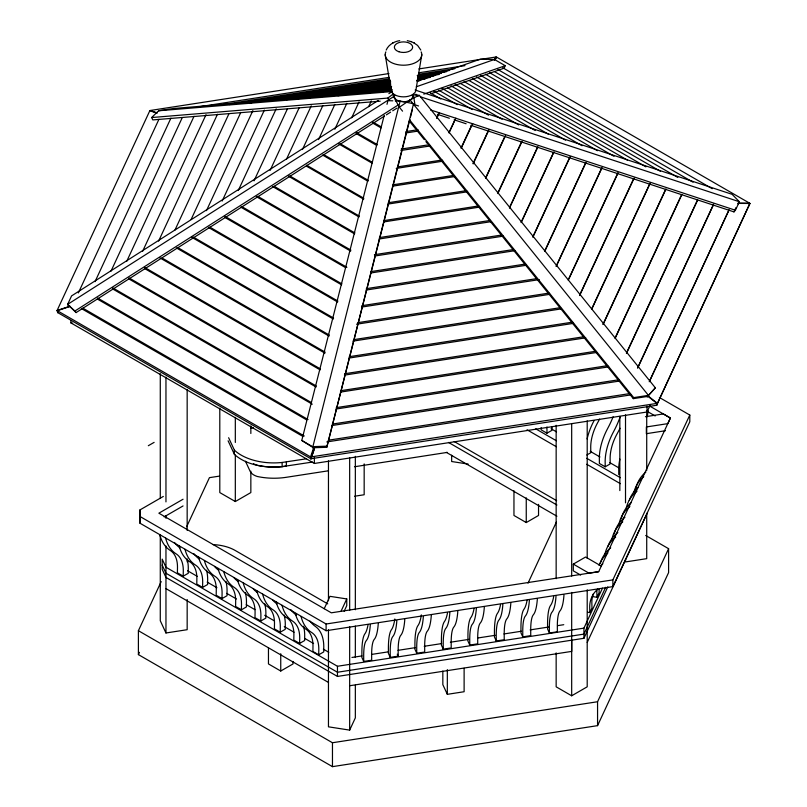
<?xml version="1.0" encoding="UTF-8"?>
<svg xmlns="http://www.w3.org/2000/svg" width="807" height="807" viewBox="0 0 807 807"><rect width="100%" height="100%" fill="white"/><g stroke="black" fill="none" stroke-linecap="round" stroke-linejoin="round"><path stroke-width="1.21" d="M659.38 397.478L689.803 415.05L689.803 421.768L612.866 586.608L326.109 630.721L139.924 523.178L139.924 516.662M163.327 496.436L139.924 509.943L139.924 516.45L326.109 624.003L612.866 579.89L689.803 415.05M160.28 535.021L160.28 620.744L165.96 632.981L187.163 629.702L187.163 599.53M160.28 498.464L160.28 373.681M328.459 629.763L328.459 726.825L349.663 730.113L355.342 717.867L355.342 685.173M328.459 600.771L328.459 460.858M556.154 652.873L556.154 686.818L571.679 695.785L571.679 592.419M571.679 576.037L571.679 423.514M647.032 395.591L656.918 403.399L656.757 405.245L310.887 458.749L314.246 447.441M421.799 54.644L415.988 89.648A12.488 7.213 0 0 1 403.5 96.85A12.488 7.213 0 0 1 391.012 89.648L385.201 54.644M749.219 205.644L749.663 203.213L496.456 57.025L494.62 59.99M70.31 306.367L57.337 310.705L57.781 312.642L310.977 458.82L310.544 456.893L313.61 447.915L301.778 440.44L384.203 115.34M386.987 104.335L387.915 100.673L392.817 100.814M409.885 119.466L326.774 447.3L312.602 447.784L400.171 101.016L413.537 103.71L413.598 104.839M326.774 447.3L413.537 103.71M410.501 117.035L412.357 109.722M749.885 203.475L656.605 405.255L749.885 203.475L738.536 203.404M310.887 458.749L314.488 448.097M310.977 458.82L311.744 456.58M312.511 454.331L314.437 448.722M409.653 100.976L410.037 99.947L419.176 95.145L655.345 387.814L647.244 396.832L655.345 387.814M402.552 111.164L399.384 107.24L410.037 99.947L648.404 395.339L648.021 396.368L633.313 398.648L633.697 397.619L409.674 119.991M417.249 81.204L480.286 59.193L494.459 59.456L505.222 65.7L504.153 68.181L430.999 93.733M386.19 50.054C388.54 44.698 394.109 41.51 399.717 40.643M57.721 312.723L57.115 310.443L149.799 110.751L156.83 113.081M69.099 306.489L67.637 304.39L71.581 295.897L378.241 100.451M78.35 292.931L158.918 119.335M95.044 281.643L170.913 118.155M111.003 271.162L182.13 117.913M126.659 261.458L194.033 116.289M142.577 251.391L206.017 114.705M158.576 241.142L217.466 114.261M174.978 230.015L228.946 113.737M191.138 219.423L240.819 112.375M206.461 210.637L252.884 110.599M222.167 201.024L264.343 110.145M238.287 190.502L276.196 108.834M254.034 180.818L287.363 108.985M270.103 170.398L299.094 107.936M286.525 159.14L311.26 105.838M302.464 149.517L322.83 105.616M318.543 139.601L334.875 104.385M334.824 129.231L346.839 103.346M351.66 117.832L359.044 101.934M368.678 106.635L371.311 100.946M645.701 535.465L668.599 548.689L668.599 572.587L597.563 725.644L332.464 766.65L138.4 654.608L138.4 630.711L161.198 581.595M186.639 526.769L209.437 477.653L219.393 476.12M138.4 654.608L139.47 652.328M436.728 117.883L438.312 114.473M436.738 118.276L439.381 112.587M448.995 132.56L454.795 120.061M449.015 132.943L455.864 118.175M461.1 147.883L471.55 125.367M461.211 148.296L472.7 123.521M473.073 163.468L487.832 131.672M473.174 163.902L488.992 129.836M485.622 177.833L504.436 137.311M485.733 178.246L505.586 135.475M498.272 191.985L521.423 142.082M497.848 193.549L522.058 141.386M509.449 207.671L537.381 147.479M509.489 208.075L537.946 146.753M324.212 608.72L329.962 596.333L346.758 598.935L346.758 605.654L344.135 611.282M521.191 222.147L553.461 152.604M521.221 222.561L554.026 151.877M340.998 611.323L346.758 598.935M532.872 236.744L569.722 157.345M532.913 237.137L570.287 156.608M545.25 249.837L585.852 162.368M544.765 251.37L585.892 162.772M556.184 266.058L601.558 168.3M556.225 266.461L602.123 167.563M568.784 278.687L617.94 172.769M568.289 280.231L617.97 173.182M579.608 295.14L633.566 178.861M579.638 295.544L634.131 178.135M592.156 307.86L649.988 183.26M591.662 309.424L650.018 183.673M603.061 324.132L665.442 189.726M603.101 324.545L666.007 188.989M615.58 336.933L681.37 195.183M615.085 338.486L681.935 194.457M626.434 353.062L697.561 199.813M626.464 353.476L697.591 200.227M528.02 583.168L556.386 522.048M637.681 367.699L713.559 204.221M637.681 368.093L713.549 204.615M649.221 381.761L728.731 210.456M649.675 380.975L729.175 209.669M470.905 125.327L733.966 211.888L735.934 207.641M733.966 211.888L735.419 210.244L739.363 201.75L732.12 194.326L415.121 90.011M70.855 320.51L70.865 322.871L314.367 463.46L647.012 412.004L650.19 405.144M583.935 628.139L337.457 666.269L165.96 567.25L162.187 559.12L162.187 569.278L165.96 577.409L337.457 676.427L583.935 638.297L583.935 628.139L602.486 588.162M605.664 587.284L583.935 634.11L337.457 672.241L165.96 573.232L162.187 565.092M583.935 638.297L607.782 586.901M587.203 642.453L646.7 514.241M597.563 725.644L597.563 701.737L668.599 548.689M580.626 575.068L573.303 570.842L573.303 564.123L588.999 573.182L598.693 571.679L670.405 418.036L663.324 413.941L645.439 416.705M587.536 612.231L589.826 612.594L591.965 608.004L591.844 602.758A36.9 29.092 25 0 1 593.397 593.76M592.388 596.575L596.968 597.291L599.107 592.701L599.107 589.392M412.559 96.003L413.376 94.459L418.157 96.033M738.143 204.04L739.373 201.74L420.538 96.84M494.156 59.91L495.952 57.004L418.813 68.938M408.877 101.44L410.047 99.937M737.901 203.394L739.363 201.75M380.208 101.168L152.826 119.91L151.655 117.54L158.586 110.781L173.303 108.521L391.334 90.555M151.655 117.54L387.824 98.071L393.302 93.905M388.853 93.683L392.041 91.655L393.634 96.618L399.092 106.736M384.223 116.218L76.1 312.591L67.627 304.38L393.634 96.618L394.603 98.02M67.627 304.38L74.88 311.028L397.861 105.172M386.341 114.866L390.598 112.153M392.716 110.801L396.973 108.098M148.317 445.716L154.127 442.367M183.058 499.23L158.868 513.191L331.314 612.816L598.693 571.679M164.124 516.884L183.058 505.949M219.797 408.12L219.797 492.573L235.321 501.53L250.846 492.573L250.846 471.197M513.958 490.767L513.958 515.461L526.255 522.563L538.541 515.461L538.541 504.355M268.459 647.87L268.459 663.929L280.745 671.021L293.042 663.929L293.042 661.458M573.303 564.123L585.589 557.022L601.306 566.09M571.679 695.785L587.203 686.818L587.203 589.756M159.796 534.718A60 34.691 -59.9 0 0 170.247 550.445A36.9 21.335 -59.9 0 1 177.49 567.543L177.399 572.809L183.209 576.178L188.253 573.283L188.253 569.974A46.181 26.702 -59.9 0 0 187.143 558.999M179.174 545.946A60 34.691 -59.9 0 0 189.625 561.672A36.9 21.335 -59.9 0 1 196.868 578.76L196.777 584.036L202.587 587.395L207.631 584.5L207.631 581.191A46.181 26.702 -59.9 0 0 206.521 570.216M198.583 557.143A60 34.691 -59.9 0 0 209.033 572.869A36.9 21.335 -59.9 0 1 216.276 589.967L216.185 595.233L221.996 598.602L227.029 595.707L227.029 592.399A46.181 26.702 -59.9 0 0 225.93 581.423M541.154 427.609L541.154 429.818L546.964 433.188L552.008 430.282L552.008 426.974M217.991 568.35A60 34.691 -59.9 0 0 228.442 584.076A36.9 21.335 -59.9 0 1 235.674 601.165L235.594 606.44L241.404 609.81L246.438 606.904L246.438 603.606A46.181 26.702 -59.9 0 0 245.328 592.62M237.399 579.557A60 34.691 -59.9 0 0 247.85 595.284A36.9 21.335 -59.9 0 1 255.083 612.372L254.992 617.648L260.812 621.007L265.846 618.112L265.846 614.803A46.181 26.702 -59.9 0 0 264.736 603.828M586.79 455.017L590.815 452.697L590.724 447.522A36.9 21.335 -59.9 0 1 597.967 422.101A60 34.691 -59.9 0 0 599.591 419.095M256.797 590.754A60 34.691 -59.9 0 0 267.258 606.481A36.9 21.335 -59.9 0 1 274.491 623.579L274.4 628.845L280.221 632.214L285.254 629.319L285.254 626.01A46.181 26.702 -59.9 0 0 284.145 615.035M613.128 416.765A66.073 38.201 -59.9 0 1 607.711 428.386A46.181 26.702 -59.9 0 0 599.369 460.121L599.369 463.43L605.189 466.799L610.223 463.894L610.132 458.729A36.9 21.335 -59.9 0 1 617.375 433.298A60 34.691 -59.9 0 0 620.018 428.265M276.206 601.961A60 34.691 -59.9 0 0 286.656 617.688A36.9 21.335 -59.9 0 1 293.899 634.786L293.809 640.052L299.619 643.421L304.663 640.516L304.663 637.217A46.181 26.702 -59.9 0 0 303.553 626.232M295.301 613.34A60 34.691 -59.9 0 0 305.752 629.067A36.9 21.335 -59.9 0 1 312.985 646.165L312.904 651.441L318.715 654.8L323.748 651.905L323.748 648.596A46.181 26.702 -59.9 0 0 315.416 626.464A66.073 38.201 -59.9 0 1 309.989 621.077M392.525 43.104L393.15 42.821M416.301 86.773L494.459 59.456M423.806 94.126L505.222 65.7M57.115 310.443L69.664 306.297M388.954 73.558L150.082 110.509L157.204 112.909M198.391 106.877L388.994 77.391M418.894 72.771L464.983 65.639M217.729 105.354L389.055 78.844M418.843 74.234L454.855 68.666M229.158 104.547L231.649 104.164M234.141 103.78L389.811 79.701M417.209 75.454L449.59 70.451M244.874 102.892L390.427 80.377M417.794 76.151L446.402 71.722M249.605 102.963L252.087 102.58M255.819 102.005L390.124 81.225M417.491 76.998L441.116 73.336M265.392 101.319L390.749 81.931M418.056 77.704L439.149 74.446M276.236 100.451L390.497 82.768M417.824 78.541L433.964 76.05M286.515 99.654L390.659 83.545M417.935 79.328L430.333 77.411M297.289 98.787L390.497 84.372M416.604 80.337L425.299 78.985M307.86 97.96L310.342 97.566M312.823 97.183L391.022 85.088M417.088 81.053L419.579 80.67M317.444 97.274L319.925 96.89M322.397 96.507L390.427 85.986M328.257 96.396L330.749 96.013M333.23 95.63L391.607 86.601M337.931 95.7L340.423 95.317M344.155 94.742L391.466 87.418M354.374 93.945L390.406 88.377M362.686 93.178L391.324 88.75M365.864 93.209L390.447 89.406M374.751 92.351L391.99 89.688M382.538 91.685L392.333 90.172M405.911 131.581L417.986 129.715M405.618 133.014L417.693 131.148M401.2 149.053L429.354 144.695M400.918 150.485L430.292 145.946M397.76 166.867L442.095 160.008M396.227 168.411L443.023 161.168M393.191 184.773L453.433 175.452M392.878 186.124L454.351 176.612M388.288 202.728L466.718 190.593M387.975 204.08L467.657 191.753M384.283 220.543L478.722 205.936M383.981 221.895L479.661 207.096M379.421 237.581L490.242 220.442M379.129 238.993L491.191 221.653M374.398 254.709L501.097 235.109M375.346 255.93L503.286 236.138M370.796 271.616L513.06 249.605M370.504 273.018L515.239 250.634M366.328 288.654L525.206 264.071M366.035 290.066L526.154 265.291M361.808 305.702L537.058 278.586M361.516 307.104L539.247 279.615M358.066 322.629L549.002 293.092M356.533 324.222L549.95 294.303M354.404 339.545L560.572 307.649M352.871 341.139L561.521 308.859M349.229 356.694L572.637 322.124M348.937 358.096L573.585 323.345M344.74 373.732L583.511 336.791M344.448 375.134L585.711 337.82M340.685 390.709L595.717 351.257M340.393 392.111L596.666 352.467M336.237 407.646L607.732 365.642M335.944 409.048L608.69 366.862M250.816 428.043L253.307 427.649M332.282 424.089L619.07 379.724M332 425.531L618.787 381.166M328.318 440.219L629.783 393.584M326.805 441.933L630.771 394.905M633.697 397.619L648.404 395.339M311.048 456.913L656.918 403.399M228.623 437.727L234.373 450.124A46.019 26.57 0 0 0 282.127 462.461L306.236 458.83M312.45 462.058L282.127 466.648A46.019 26.57 0 0 1 234.373 454.311L228.099 440.783M328.479 470.784L286.364 477.29A47.603 27.478 0 0 1 257.292 476.483A14.445 8.342 0 0 1 250.13 471.288L245.469 461.241M354.485 466.759L447.371 452.384M665.422 430.726L646.357 433.682L646.357 426.953L667.803 423.635L670.405 418.036L649.706 406.092M354.576 496.234L364.169 494.752L364.169 463.884M351.953 657.463L361.919 655.92M371.886 654.376L388.086 651.874M398.053 650.331L415.494 647.628M424.21 646.286L441.661 643.582M450.377 642.231L469.069 639.346M477.784 637.994L495.236 635.301M503.951 633.949L521.393 631.245M530.118 629.904L548.8 627.009M557.526 625.657L563.76 624.699M349.663 685.738L571.729 651.39L571.729 640.183M442.831 671.051L442.831 684.639L447.33 694.333L464.116 691.73L464.116 668.267M138.4 630.711L332.464 742.743L597.563 701.737M421.335 614.894A66.073 13.89 81.3 0 1 417.955 625.617A46.181 9.704 81.3 0 0 414.919 645.983L414.919 649.292L416.755 653.256L424.704 652.036L424.674 646.74A36.9 7.757 81.3 0 1 427.307 631.185A60 12.609 81.3 0 0 431.301 615.368M447.542 612.614A66.073 13.89 81.3 0 1 444.465 621.521A46.181 9.704 81.3 0 0 441.429 641.888L441.429 645.186L443.265 649.161L451.214 647.93L451.184 642.644A36.9 7.757 81.3 0 1 453.816 627.089A60 12.609 81.3 0 0 457.811 611.272M474.052 608.508A66.073 13.89 81.3 0 1 470.965 617.416A46.181 9.704 81.3 0 0 467.939 637.782L467.939 641.091L469.775 645.055L477.724 643.835L477.694 638.539A36.9 7.757 81.3 0 1 480.326 622.984A60 12.609 81.3 0 0 484.321 607.167M500.562 604.413A66.073 13.89 81.3 0 1 497.475 613.31A46.181 9.704 81.3 0 0 494.449 633.677L494.449 636.985L496.275 640.96L504.234 639.729L504.204 634.443A36.9 7.757 81.3 0 1 506.836 618.878A60 12.609 81.3 0 0 510.831 603.071M527.072 600.307A66.073 13.89 81.3 0 1 523.985 609.214A46.181 9.704 81.3 0 0 520.959 629.581L520.959 632.89L522.785 636.854L530.744 635.634L530.713 630.338A36.9 7.757 81.3 0 1 533.346 614.783A60 12.609 81.3 0 0 537.341 598.965M368.002 624.89A66.073 13.89 81.3 0 1 364.925 633.798A46.181 9.704 81.3 0 0 361.889 654.164L361.889 657.473L363.725 661.437L371.674 660.217L371.644 654.921A36.9 7.757 81.3 0 1 374.277 639.366A60 12.609 81.3 0 0 378.271 623.549M394.825 618.989A66.073 13.89 81.3 0 1 391.445 629.722A46.181 9.704 81.3 0 0 388.409 650.089L388.409 653.388L390.245 657.362L398.194 656.131L398.164 650.846A36.9 7.757 81.3 0 1 400.797 635.291A60 12.609 81.3 0 0 404.791 619.473M553.693 596.454A66.073 13.89 81.3 0 1 550.606 605.361A46.181 9.704 81.3 0 0 547.58 625.728L547.58 629.036L549.406 633.001L557.365 631.78L557.334 626.484A36.9 7.757 81.3 0 1 559.967 610.929A60 12.609 81.3 0 0 563.962 595.112M158.586 110.781L391.94 91.564M301.778 440.44L312.541 446.664L326.714 446.16M738.496 203.122L749.663 203.213M395.269 100.885L400.171 101.016M70.865 322.871L72.63 323.143M468.151 464.075L451.658 461.523L451.658 455.239M407.283 40.643L411.257 41.682M418.551 105.969L414.959 104.789L413.366 94.48M430.504 109.903L735.419 210.244M437.414 114.312L449.378 118.246M454.159 119.819L466.113 123.753M413.85 42.821L417.623 45.454L420.81 50.054M410.813 41.48L414.475 43.104M415.746 94.227L419.085 95.781M502.721 67.748L712.198 188.687M497.848 69.513L693.072 182.221M494.439 71.581L677.779 177.429M489.546 72.65L660.519 171.356M485.461 74.234L645.903 166.857M480.72 75.434L627.483 160.159M476.544 76.958L614.016 156.326M472.317 78.461L597.432 150.697M469.079 80.529L582.059 145.754M464.045 81.557L565.586 140.186M460.111 83.222L548.528 134.275M454.987 84.21L535.212 130.522M451.032 85.855L518.719 124.944M447.714 87.862L502.075 119.244M442.054 88.346L488.517 115.179M438.786 90.233L472.277 109.56M433.692 91.05L457.236 104.648M429.909 92.664L440.804 98.958M372.874 122.039L381.308 126.911M372.602 123.027L381.035 127.899M356.381 132.53L377.091 144.483M356.079 133.498L376.788 145.452M340.12 143.676L372.239 162.227M338.829 143.979L372.017 163.135M323.93 154.773L368.214 180.334M322.608 155.055L367.972 181.242M306.589 165.203L363.866 198.27M306.357 166.111L363.634 199.178M289.703 175.886L359.286 216.064M288.381 176.168L359.044 216.962M274.087 186.286L354.878 232.93M272.705 186.599L354.586 233.879M646.437 410.924L655.153 415.958M257.695 196.303L350.924 250.14M256.323 196.636L350.642 251.088M242.1 206.794L346.889 267.288M240.718 207.106L345.507 267.611M225.032 216.417L341.865 283.872M224.739 217.365L341.573 284.821M209.729 227.07L337.921 301.082M208.357 227.392L337.639 302.03M551.06 428.729L556.497 431.866M590.189 451.325L599.974 456.964M609.759 462.613L619.544 468.262M535.717 428.83L556.336 440.733M586.719 458.285L620.371 477.704M193.246 237.046L333.594 318.069M527.032 429.798L556.336 446.715M586.719 464.257L620.371 483.675M191.874 237.359L333.301 319.017M177.711 247.557L329.367 335.117M176.33 247.88L329.074 336.065M162.126 258.048L325.191 352.195M159.665 257.746L324.908 353.143M454.21 441.53L556.638 500.663M448.51 442.428L556.921 505.011M144.725 267.49L320.45 368.94M144.443 268.438L320.157 369.888M446.342 452.374L556.921 516.218M129.059 277.931L316.364 386.069M128.777 278.879L316.072 387.017M112.859 287.938L311.472 402.602M112.566 288.886L312.269 404.186M97.566 298.015L308.052 419.539M97.254 298.993L306.65 419.892M82.808 308.123L304.279 435.992M81.346 308.536L302.817 436.395M57.337 310.705L310.544 456.893M327.743 603.888L235.17 550.445A34.741 20.054 0 0 0 213.028 544.614M187.597 570.781L197.372 576.42M207.147 582.069L216.922 587.708M226.696 593.357L236.471 598.996M246.246 604.645L254.931 609.658M264.706 615.297L274.481 620.946M284.256 626.585L294.041 632.234M304.895 638.498L313.59 643.522M323.365 649.161L328.792 652.298M165.96 588.616L328.52 682.47M647.436 395.44L657.201 403.157M312.541 446.664L313.61 447.915M409.28 121.02L415.615 128.868M417.199 130.835L424.321 139.661M425.904 141.618L427.488 143.585M429.072 145.542L633.313 398.648M74.88 311.028L76.1 312.591M387.824 98.071L388.994 100.441M397.286 654.154L398.194 656.131M495.952 57.004L496.063 58.689M647.012 406.092L647.012 412.004M646.72 412.427L646.72 470.41M646.72 513.272L646.72 558.656L625.516 561.934L625.516 559.422M625.516 414.838L625.516 502.842M619.837 416.422L619.837 490.595M618.747 474.647L618.747 471.349A46.181 26.702 -59.9 0 1 619.857 459.092M612.866 579.89L612.866 586.608M605.189 466.799L605.189 463.49A46.181 26.702 -59.9 0 1 613.522 431.755A66.073 38.201 -59.9 0 0 620.069 417.189M596.968 597.291L596.847 592.056A36.9 29.092 25 0 1 596.908 589.725M589.826 612.594L589.705 607.348A36.9 29.092 25 0 1 597.735 589.1M587.203 420.851L587.203 558.242M556.154 425.309L556.154 578.7M549.406 633.001L549.375 627.705A36.9 7.757 81.3 0 1 552.008 612.15A60 12.609 81.3 0 0 556.003 596.333M546.964 433.188L546.964 429.879A46.181 26.702 -59.9 0 1 546.954 426.953M526.255 497.858L526.255 522.563M522.785 636.854L522.754 631.568A36.9 7.757 81.3 0 1 525.387 616.003A60 12.609 81.3 0 0 529.382 600.186M496.275 640.96L496.244 635.664A36.9 7.757 81.3 0 1 498.877 620.109A60 12.609 81.3 0 0 502.872 604.292M469.775 645.055L469.735 639.769A36.9 7.757 81.3 0 1 472.367 624.204A60 12.609 81.3 0 0 476.362 608.387M447.33 669.628L447.33 694.333M443.265 649.161L443.225 643.865A36.9 7.757 81.3 0 1 445.857 628.31A60 12.609 81.3 0 0 449.852 612.493M416.755 653.256L416.715 647.971A36.9 7.757 81.3 0 1 419.347 632.406A60 12.609 81.3 0 0 423.342 616.598M390.245 657.362L390.205 652.066A36.9 7.757 81.3 0 1 392.838 636.511A60 12.609 81.3 0 0 396.832 620.694M363.725 661.437L363.685 656.152A36.9 7.757 81.3 0 1 366.317 640.587A60 12.609 81.3 0 0 370.312 624.769M355.342 456.358L355.342 609.739M355.342 626.091L355.342 657.513M349.663 457.831L349.663 610.354M349.663 626.746L349.663 730.113M337.457 666.269L337.457 676.427M332.464 742.743L332.464 766.65M326.109 624.003L326.109 630.721M318.715 654.8L318.805 649.534A36.9 21.335 -59.9 0 0 311.563 632.436A60 34.691 -59.9 0 1 301.112 616.709M314.367 457.549L314.367 463.46M299.619 643.421L299.71 638.145A36.9 21.335 -59.9 0 0 292.477 621.057A60 34.691 -59.9 0 1 282.026 605.331M286.364 461.907L286.364 466.093A47.603 27.478 0 0 1 257.292 465.286A14.445 8.342 0 0 1 254.841 464.328M282.127 462.461L282.127 466.648M280.745 653.731L280.745 671.021M280.221 632.214L280.301 626.938A36.9 21.335 -59.9 0 0 273.069 609.85A60 34.691 -59.9 0 1 262.618 594.123M260.812 621.007L260.903 615.741A36.9 21.335 -59.9 0 0 253.66 598.643A60 34.691 -59.9 0 1 243.21 582.916M250.846 425.935L250.846 433.48M241.404 609.81L241.495 604.534A36.9 21.335 -59.9 0 0 234.252 587.446A60 34.691 -59.9 0 1 223.801 571.719M235.321 417.3L235.321 442.448M235.321 455.017L235.321 501.53M234.373 450.124L234.373 454.311M221.996 598.602L222.086 593.327A36.9 21.335 -59.9 0 0 214.854 576.238A60 34.691 -59.9 0 1 204.393 560.512M202.587 587.395L202.678 582.129A36.9 21.335 -59.9 0 0 195.445 565.031A60 34.691 -59.9 0 1 184.995 549.305M187.163 389.569L187.163 530.381M187.163 559.301L187.163 561.813M183.209 576.178L183.3 570.902A36.9 21.335 -59.9 0 0 176.067 553.814A60 34.691 -59.9 0 1 165.617 538.087M165.96 377.101L165.96 501.893M165.96 515.754L165.96 518.276M165.96 546.006L165.96 632.981M139.924 509.943L139.924 523.178M254.104 463.954A14.445 8.342 0 0 1 253.418 463.541M607.953 546.339A46.181 36.406 25 0 1 617.819 532.549M605.038 553.663A46.181 36.406 25 0 1 615.67 537.139M629.268 500.421A46.181 36.406 25 0 1 638.367 487.257M626.343 507.744A46.181 36.406 25 0 1 636.985 491.221M614.278 533.77A46.181 36.406 25 0 1 624.921 517.247M611.767 540.226A46.181 36.406 25 0 1 622.772 521.836M600.307 563.457A46.181 36.406 25 0 1 610.707 547.852M599.026 565.344A46.181 36.406 25 0 1 607.812 553.067M621.38 518.467A46.181 36.406 25 0 1 631.256 502.559M619.241 523.057A46.181 36.406 25 0 1 629.884 506.534M636.017 487.922A46.181 36.406 25 0 1 645.893 472.014M633.878 492.512A46.181 36.406 25 0 1 643.754 476.604M601.397 565.071A46.181 36.406 25 0 1 602.849 563.78M179.911 547.842A66.073 38.201 -59.9 0 1 174.494 542.455M238.105 581.464A66.073 38.201 -59.9 0 1 233.899 577.62M296.32 615.075A66.073 38.201 -59.9 0 1 290.903 609.699M257.504 592.671A66.073 38.201 -59.9 0 1 253.307 588.828M218.697 570.267A66.073 38.201 -59.9 0 1 214.491 566.413M276.912 603.878A66.073 38.201 -59.9 0 1 272.716 600.035M199.289 559.059A66.073 38.201 -59.9 0 1 193.872 553.673M648.132 410.743A60 34.691 -59.9 0 1 647.204 416.755M587.123 438.958A46.181 26.702 -59.9 0 1 594.113 420.548M412.337 95.105A9.149 5.286 0 0 1 401.129 101.571M398.93 101.046A9.149 5.286 0 0 1 394.663 95.105M421.173 51.91A18.299 10.562 0 0 1 403.5 65.206A18.299 10.562 0 0 1 385.827 51.91M398.93 51.749A9.149 5.286 0 0 0 412.649 47.169A9.149 5.286 0 0 0 398.93 42.6A9.149 5.286 0 0 0 398.93 51.749"/></g></svg>
